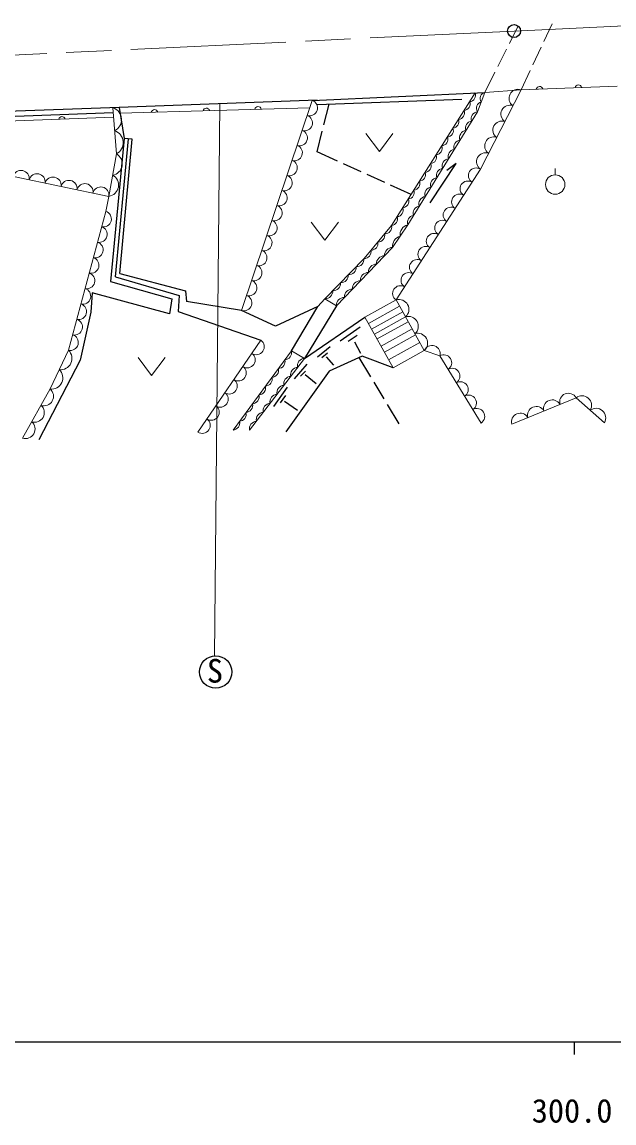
# Model space of a CAD drawing. Units: millimetres, scale not verified. Extents: x 40000 to 680000, y 20000 to 380000.
# Drawn here: x 325350 to 371077, y 198715 to 283814 of the extents above; entities that cross this region are included whole.
import ezdxf
from ezdxf.enums import TextEntityAlignment as Align

# ---------------------------------------------------------------- set-up
doc = ezdxf.new("R2010")
doc.units = ezdxf.units.MM
doc.header["$LTSCALE"] = 1000
doc.linetypes.add('CHAIN', pattern=[18.5, 12, -1.5, 3.5, -1.5])
for name, color, linetype, lineweight in [('M-BGD', 7, 'Continuous', 25), ('M-BMK', 2, 'CHAIN', 13), ('M-BMK-SRVR', 3, 'Continuous', 25), ('M-STR-STR1', 1, 'Continuous', 13), ('M-TTL-BAND', 7, 'Continuous', 25)]:
    doc.layers.add(name, color=color, linetype=linetype, lineweight=lineweight)
doc.styles.add('ＭＳ ゴシック', font='')
doc.styles.get('ＭＳ ゴシック').set_extended_font_data('MS Gothic')

msp = doc.modelspace()

# ---------------------------------------------------------------- linework, layer by layer
at = {"layer": 'M-BGD'}
for p, q in [((347770, 277756), (361106, 278376)), ((348137, 277773), (332844, 277205)), ((348168, 277437), (359334, 277855)), ((348668, 275864), (349065, 277470)), ((332844, 277205), (305084, 276253)), ((305650, 275848), (332401, 276809)), ((332844, 277205), (333244, 274814)), ((348149, 273772), (348547, 275379)), ((333244, 274814), (332193, 263751)), ((332562, 264109), (333563, 274791)), ((332910, 264380), (333859, 274771)), ((333859, 274771), (333244, 274814)), ((349730, 273055), (348149, 273772)), ((351551, 272228), (350185, 272848)), ((356882, 269835), (358876, 272885)), ((358876, 272885), (358159, 272327)), ((353372, 271401), (352006, 272021)), ((355408, 270477), (353827, 271194)), ((332562, 264109), (337479, 262665)), ((332910, 264380), (337967, 263034)), ((332193, 263751), (336925, 262427)), ((337967, 263034), (338065, 262220)), ((330761, 262893), (330663, 261390)), ((336741, 261265), (330761, 262893)), ((336925, 262427), (336741, 261265)), ((337479, 262665), (337424, 261439)), ((342306, 261526), (338065, 262220)), ((330663, 261390), (329833, 257678)), ((337424, 261439), (343804, 259210)), ((344921, 260306), (342306, 261526)), ((348211, 261821), (344921, 260306)), ((346157, 258390), (348211, 261821)), ((349638, 261873), (347167, 257814)), ((347167, 257814), (351844, 260990)), ((349916, 259179), (351476, 260242)), ((350554, 259143), (351245, 259613)), ((348179, 257947), (349145, 258736)), ((351024, 259081), (351502, 258230)), ((348516, 257885), (348941, 258239)), ((348835, 257929), (349411, 257291)), ((351618, 257998), (349085, 256822)), ((351380, 257888), (352273, 256394)), ((354017, 257082), (351618, 257998)), ((329833, 257678), (326642, 251525)), ((346398, 256237), (347382, 257362)), ((349085, 256822), (345736, 252136)), ((346859, 256432), (347240, 256839)), ((347231, 256564), (348073, 255882)), ((344794, 254092), (345849, 255599)), ((352529, 255965), (353299, 254677)), ((345317, 254384), (345716, 254934)), ((345627, 254517), (346628, 253817)), ((353556, 254248), (354449, 252754))]:
    msp.add_line(p, q, dxfattribs=at)
at = {"layer": 'M-BGD', "lineweight": 13}
for p, q in [((371325, 278863), (363898, 278576)), ((340227, 234821), (340627, 277494)), ((342306, 261526), (347770, 277756)), ((347580, 277191), (332918, 276763)), ((332427, 276455), (305657, 275430)), ((351907, 275194), (352957, 273794)), ((352957, 273794), (354007, 275194)), ((366536, 272003), (366536, 272503)), ((331811, 269180), (332059, 270335)), ((347685, 268352), (348735, 266952)), ((348735, 266952), (349785, 268352)), ((348211, 261821), (348745, 262429)), ((348745, 262429), (349638, 261873)), ((351844, 260990), (354252, 262329)), ((352112, 260508), (354520, 261847)), ((352353, 260075), (354761, 261414)), ((354017, 257082), (351844, 260990)), ((352574, 259677), (354982, 261016)), ((352777, 259313), (355185, 260652)), ((353082, 258765), (355490, 260104)), ((353347, 258287), (355755, 259626)), ((338937, 252116), (343804, 259210)), ((353670, 257707), (356078, 259046)), ((334312, 257885), (335362, 256485)), ((335362, 256485), (336412, 257885)), ((341648, 252276), (346157, 258390)), ((347167, 257814), (346157, 258390)), ((354017, 257082), (356425, 258421)), ((347167, 257814), (342924, 252256))]:
    msp.add_line(p, q, dxfattribs=at)
for points in [[(348745, 262429), (351768, 265533), (353902, 268085), (360361, 278342)], [(361106, 278376), (360526, 276883), (355143, 268135), (353976, 266385), (349638, 261873)], [(363898, 278576), (360760, 272442), (354252, 262329)], [(332059, 270335), (332637, 273625), (332373, 277189)], [(332059, 270335), (320973, 272638), (305660, 275270)], [(325388, 251655), (327521, 255448), (328937, 258444), (331811, 269180)], [(360812, 252818), (357622, 258002), (356425, 258421), (354252, 262329)], [(370343, 252838), (368149, 254772), (363185, 252719)]]:
    msp.add_lwpolyline(points, dxfattribs=at)
msp.add_circle((366536, 271253), 750, dxfattribs=at)
at = {"layer": 'M-BGD'}
msp.add_circle((340307, 233574), 1250, dxfattribs=at)
at = {"layer": 'M-BGD', "lineweight": 13}
for centre, radius, start, end in [((359885, 278164), 508, 275.12601, 20.46716), ((361242, 277894), 501, 105.69932, 211.84719), ((363669, 277919), 696, 70.80181, 235.00726), ((365331, 278575), 256, 14.89731, 169.53655), ((368329, 278691), 256, 14.89731, 169.53655), ((347563, 277180), 612, 252.49367, 70.2989), ((359455, 277480), 508, 275.12601, 20.46716), ((360952, 277147), 501, 105.69932, 211.84719), ((332075, 276271), 965, 296.45713, 72.01058), ((335586, 276784), 256, 14.35562, 168.99486), ((339585, 276901), 256, 14.35562, 168.99486), ((343583, 277018), 256, 14.35562, 168.99486), ((347173, 276020), 612, 252.49367, 70.2989), ((359024, 276796), 508, 275.12601, 20.46716), ((360607, 276331), 558, 98.29938, 198.48562), ((363041, 276692), 696, 70.80181, 235.00726), ((328433, 276246), 256, 14.87223, 169.51146), ((358593, 276113), 508, 275.12601, 20.46716), ((360158, 275602), 558, 98.29938, 198.48562), ((362414, 275465), 696, 70.80181, 235.00726), ((332207, 274489), 965, 296.45713, 72.01058), ((346783, 274861), 612, 252.49367, 70.2989), ((357732, 274745), 508, 275.12601, 20.46716), ((358163, 275429), 508, 275.12601, 20.46716), ((359710, 274873), 558, 98.29938, 198.48562), ((361786, 274239), 696, 70.80181, 235.00726), ((346393, 273702), 612, 252.49367, 70.2989), ((357301, 274061), 508, 275.12601, 20.46716), ((359261, 274144), 558, 98.29938, 198.48562), ((332215, 272851), 881, 278.6374, 61.42589), ((356871, 273377), 508, 275.12601, 20.46716), ((358364, 272686), 558, 98.29938, 198.48562), ((358812, 273415), 558, 98.29938, 198.48562), ((361158, 273012), 696, 70.80181, 235.00726), ((325278, 271714), 630, 350.97097, 165.5583), ((346002, 272543), 612, 252.49367, 70.2989), ((356440, 272694), 508, 275.12601, 20.46716), ((357915, 271957), 558, 98.29938, 198.48562), ((360435, 271936), 601, 57.36314, 237.11646), ((326510, 271458), 630, 350.97097, 165.5583), ((327741, 271202), 630, 350.97097, 165.5583), ((328973, 270946), 630, 350.97097, 165.5583), ((331926, 271207), 881, 278.6374, 61.42589), ((345612, 271383), 612, 252.49367, 70.2989), ((355579, 271326), 508, 275.12601, 20.46716), ((356010, 272010), 508, 275.12601, 20.46716), ((357466, 271228), 558, 98.29938, 198.48562), ((359785, 270924), 601, 57.36314, 237.11646), ((330205, 270690), 630, 350.97097, 165.5583), ((331437, 270434), 630, 350.97097, 165.5583), ((345222, 270224), 612, 252.49367, 70.2989), ((355148, 270642), 508, 275.12601, 20.46716), ((357018, 270499), 558, 98.29938, 198.48562), ((354718, 269959), 508, 275.12601, 20.46716), ((356569, 269770), 558, 98.29938, 198.48562), ((359134, 269913), 601, 57.36314, 237.11646), ((331634, 268588), 618, 256.6612, 73.37325), ((344832, 269065), 612, 252.49367, 70.2989), ((354287, 269275), 508, 275.12601, 20.46716), ((356121, 269041), 558, 98.29938, 198.48562), ((358483, 268902), 601, 57.36314, 237.11646), ((344442, 267905), 612, 252.49367, 70.2989), ((353380, 267979), 532, 268.73151, 11.48146), ((353856, 268591), 508, 275.12601, 20.46716), ((355343, 267370), 791, 104.65141, 187.96845), ((355672, 268312), 558, 98.29938, 198.48562), ((357832, 267890), 601, 57.36314, 237.11646), ((331315, 267395), 618, 256.6612, 73.37325), ((344051, 266746), 612, 252.49367, 70.2989), ((352847, 267341), 532, 268.73151, 11.48146), ((354760, 266495), 791, 104.65141, 187.96845), ((357182, 266879), 601, 57.36314, 237.11646), ((330995, 266202), 618, 256.6612, 73.37325), ((352313, 266703), 532, 268.73151, 11.48146), ((353955, 265786), 600, 87.91986, 184.31834), ((356531, 265868), 601, 57.36314, 237.11646), ((330676, 265009), 618, 256.6612, 73.37325), ((343661, 265587), 612, 252.49367, 70.2989), ((351201, 265480), 569, 266.2041, 5.31683), ((351780, 266065), 532, 268.73151, 11.48146), ((353335, 265141), 600, 87.91986, 184.31834), ((343271, 264428), 612, 252.49367, 70.2989), ((350597, 264859), 569, 266.2041, 5.31683), ((352715, 264497), 600, 87.91986, 184.31834), ((355880, 264857), 601, 57.36314, 237.11646), ((330357, 263816), 618, 256.6612, 73.37325), ((342881, 263268), 612, 252.49367, 70.2989), ((349992, 264238), 569, 266.2041, 5.31683), ((351475, 263208), 600, 87.91986, 184.31834), ((352095, 263852), 600, 87.91986, 184.31834), ((355229, 263845), 601, 57.36314, 237.11646), ((330038, 262623), 618, 256.6612, 73.37325), ((348783, 262997), 569, 266.2041, 5.31683), ((349388, 263618), 569, 266.2041, 5.31683), ((350855, 262563), 600, 87.91986, 184.31834), ((354579, 262834), 601, 57.36314, 237.11646), ((342490, 262109), 612, 252.49367, 70.2989), ((350236, 261919), 600, 87.91986, 184.31834), ((354472, 261598), 763, 311.40621, 106.75263), ((329718, 261430), 618, 256.6612, 73.37325), ((329399, 260238), 618, 256.6612, 73.37325), ((355196, 260296), 763, 311.40621, 106.75263), ((329080, 259045), 618, 256.6612, 73.37325), ((355921, 258993), 763, 311.40621, 106.75263), ((343444, 258711), 615, 236.90696, 54.17516), ((357012, 258179), 635, 343.84292, 157.57698), ((328337, 257811), 872, 262.86099, 46.527), ((342749, 257698), 615, 236.90696, 54.17516), ((345628, 258255), 545, 272.88163, 14.30595), ((357933, 257479), 609, 302.43241, 120.7826), ((342054, 256685), 615, 236.90696, 54.17516), ((344627, 256896), 545, 272.88163, 14.30595), ((345128, 257576), 545, 272.88163, 14.30595), ((346672, 256543), 578, 93.46029, 191.82506), ((347202, 257237), 578, 93.46029, 191.82506), ((358571, 256442), 609, 302.43241, 120.7826), ((327629, 256313), 872, 262.86099, 46.527), ((341358, 255671), 615, 236.90696, 54.17516), ((344126, 256217), 545, 272.88163, 14.30595), ((346141, 255848), 578, 93.46029, 191.82506), ((327045, 254884), 738, 251.45359, 49.85425), ((343625, 255538), 545, 272.88163, 14.30595), ((345611, 255153), 578, 93.46029, 191.82506), ((359209, 255406), 609, 302.43241, 120.7826), ((340663, 254658), 615, 236.90696, 54.17516), ((343124, 254858), 545, 272.88163, 14.30595), ((345081, 254458), 578, 93.46029, 191.82506), ((359847, 254369), 609, 302.43241, 120.7826), ((366317, 253932), 676, 28.91734, 196.02798), ((367558, 254445), 676, 28.91734, 196.02798), ((368602, 254180), 745, 329.83946, 127.34767), ((326334, 253619), 738, 251.45359, 49.85425), ((339968, 253645), 615, 236.90696, 54.17516), ((342122, 253500), 545, 272.88163, 14.30595), ((342623, 254179), 545, 272.88163, 14.30595), ((344020, 253069), 578, 93.46029, 191.82506), ((344550, 253764), 578, 93.46029, 191.82506), ((360485, 253332), 609, 302.43241, 120.7826), ((365075, 253419), 676, 28.91734, 196.02798), ((369698, 253213), 745, 329.83946, 127.34767), ((325623, 252355), 738, 251.45359, 49.85425), ((339272, 252631), 615, 236.90696, 54.17516), ((341621, 252820), 545, 272.88163, 14.30595), ((343490, 252374), 578, 93.46029, 191.82506), ((363834, 252905), 676, 28.91734, 196.02798)]:
    msp.add_arc(centre, radius, start, end, dxfattribs=at)
at = {"layer": 'M-BMK'}
for p, q in [((363361, 283113), (463958, 287945)), ((315275, 280803), (363361, 283113))]:
    msp.add_line(p, q, dxfattribs=at)
at = {"layer": 'M-BMK-SRVR'}
msp.add_circle((363361, 283113), 500, dxfattribs=at)
at = {"layer": 'M-STR-STR1'}
for p, q in [((363001, 282165), (363672, 283507)), ((365667, 282317), (366308, 283673)), ((362106, 280376), (362777, 281718)), ((364812, 280509), (365453, 281865)), ((363898, 278576), (364598, 280057)), ((361106, 278376), (361883, 279929)), ((361106, 278376), (363898, 278576))]:
    msp.add_line(p, q, dxfattribs=at)
at = {"layer": 'M-TTL-BAND'}
for p, q in [((40000, 205000), (579000, 205000)), ((368000, 205000), (368000, 204000))]:
    msp.add_line(p, q, dxfattribs=at)

# ---------------------------------------------------------------- texts
at = {"layer": 'M-BGD', "style": 'ＭＳ ゴシック'}
msp.add_text('S', height=1833, dxfattribs=at).set_placement((339628, 232200), align=Align.BOTTOM_LEFT)
at = {"layer": 'M-TTL-BAND', "style": 'ＭＳ ゴシック'}
msp.add_text('300.0', height=1833, dxfattribs=at).set_placement((367844, 198195), align=Align.BOTTOM_CENTER)

doc.saveas('drawing.dxf')
